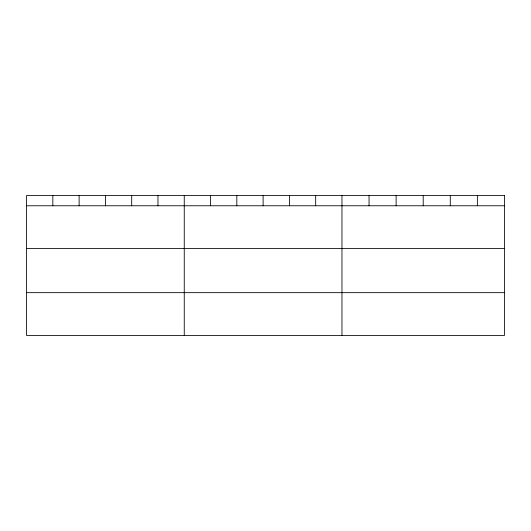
<?xml version="1.0" encoding="UTF-8"?>
<svg xmlns="http://www.w3.org/2000/svg" width="531" height="531" viewBox="0 0 531 531"><rect width="100%" height="100%" fill="white"/><g stroke="black" fill="none" stroke-linecap="round" stroke-linejoin="round"><path stroke-width="0.8" d="M26.55 205.769L504.45 205.769M26.55 248.561L504.45 248.561M26.55 292.661L504.45 292.661M477.369 195.547L477.369 205.769M450.288 195.547L450.288 205.769M423.207 195.547L423.207 205.769M396.126 195.547L396.126 205.769M369.045 195.547L369.045 205.769M341.964 195.547L341.964 335.453M315.68 195.547L315.68 205.769M289.395 195.547L289.395 205.769M263.11 195.547L263.11 205.769M236.826 195.547L236.826 205.769M210.541 195.547L210.541 205.769M184.257 195.547L184.257 335.453M157.972 195.547L157.972 205.769M131.688 195.547L131.688 205.769M105.403 195.547L105.403 205.769M79.119 195.547L79.119 205.769M52.834 195.547L52.834 205.769M504.45 195.547L26.55 195.547L26.55 335.453L504.45 335.453L504.45 195.547"/></g></svg>
